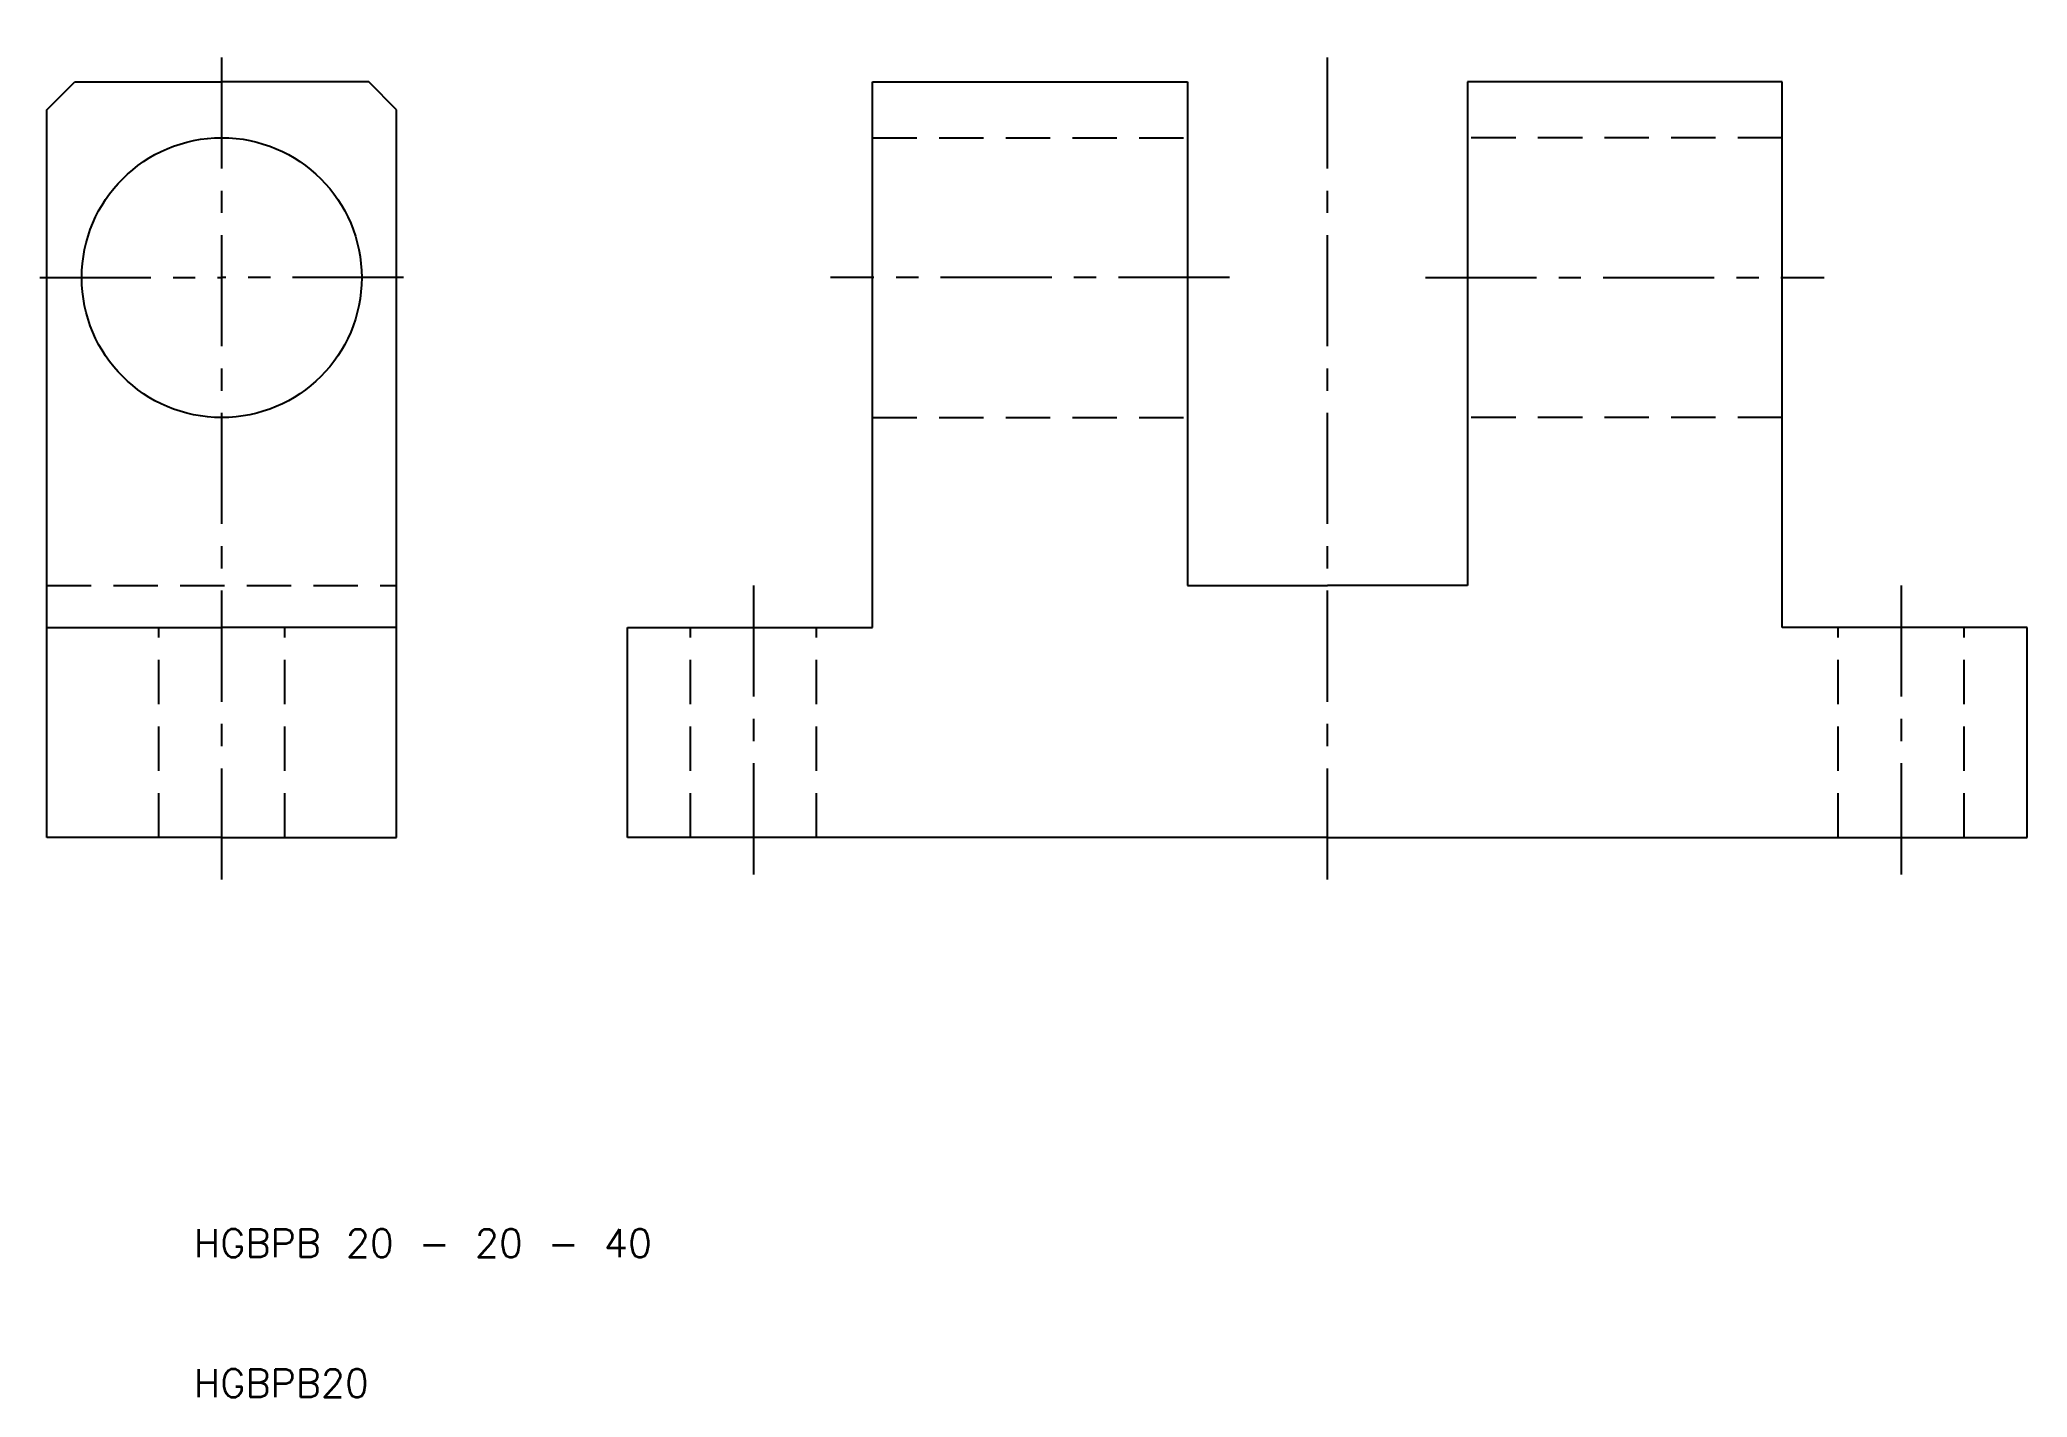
# Model space of a CAD drawing. Extents: x -1 to 141, y 10 to 107.
import ezdxf

# ---------------------------------------------------------------- set-up
doc = ezdxf.new("R2010")
doc.units = 0
doc.header["$LTSCALE"] = 0.25
doc.linetypes.add('CENTER', pattern=[50.8, 31.75, -6.35, 6.35, -6.35])
doc.linetypes.add('DASHED', pattern=[19.05, 12.7, -6.35])
doc.layers.get('0').update_dxf_attribs({"linetype": 'CONTINUOUS'})
doc.layers.add('CENTER', color=1, linetype='CENTER')
doc.styles.get("Standard").update_dxf_attribs({"font": 'txt.shx', "bigfont": 'extfont.shx'})

msp = doc.modelspace()

# ---------------------------------------------------------------- linework, layer by layer
for p, q in [((-0.5, 102), (1.5, 104)), ((1.5, 104), (12, 104)), ((22.5, 104), (12, 104)), ((24.5, 102), (22.5, 104)), ((58.5, 104), (81, 104)), ((58.5, 65), (58.5, 104)), ((81, 104), (81, 68)), ((101, 104), (101, 68)), ((123.5, 104), (101, 104)), ((123.5, 65), (123.5, 104)), ((-0.5, 50), (-0.5, 102)), ((24.5, 50), (24.5, 102)), ((81, 68), (91, 68)), ((101, 68), (91, 68)), ((-0.5, 65), (12, 65)), ((24.5, 65), (12, 65)), ((41, 50), (41, 65)), ((41, 65), (58.5, 65)), ((141, 65), (123.5, 65)), ((141, 50), (141, 65)), ((12, 50), (-0.5, 50)), ((12, 50), (24.5, 50)), ((91, 50), (41, 50)), ((91, 50), (141, 50))]:
    msp.add_line(p, q)
at = {"color": 3, "linetype": 'DASHED'}
for p, q in [((58.5, 100), (81, 100)), ((123.5, 100), (101, 100)), ((58.5, 80), (81, 80)), ((123.5, 80), (101, 80)), ((-0.5, 68), (24.5, 68)), ((7.5, 50), (7.5, 65)), ((16.5, 50), (16.5, 65)), ((45.5, 50), (45.5, 65)), ((54.5, 50), (54.5, 65)), ((127.5, 50), (127.5, 65)), ((136.5, 50), (136.5, 65))]:
    msp.add_line(p, q, dxfattribs=at)
msp.add_circle((12, 90), 10)
at = {"layer": 'CENTER', "color": 1, "linetype": 'CENTER'}
for p, q in [((12, 47), (12, 107)), ((91, 47), (91, 107)), ((-1, 90), (12, 90)), ((25, 90), (12, 90)), ((84, 90), (55.5, 90)), ((98, 90), (126.5, 90)), ((50, 68), (50, 47)), ((132, 68), (132, 47))]:
    msp.add_line(p, q, dxfattribs=at)

# ---------------------------------------------------------------- texts
for s, p in [('HGBPB 20 - 20 - 40', (10, 20)), ('HGBPB20', (10, 10))]:
    msp.add_text(s, height=2).set_placement(p)

doc.saveas('drawing.dxf')
